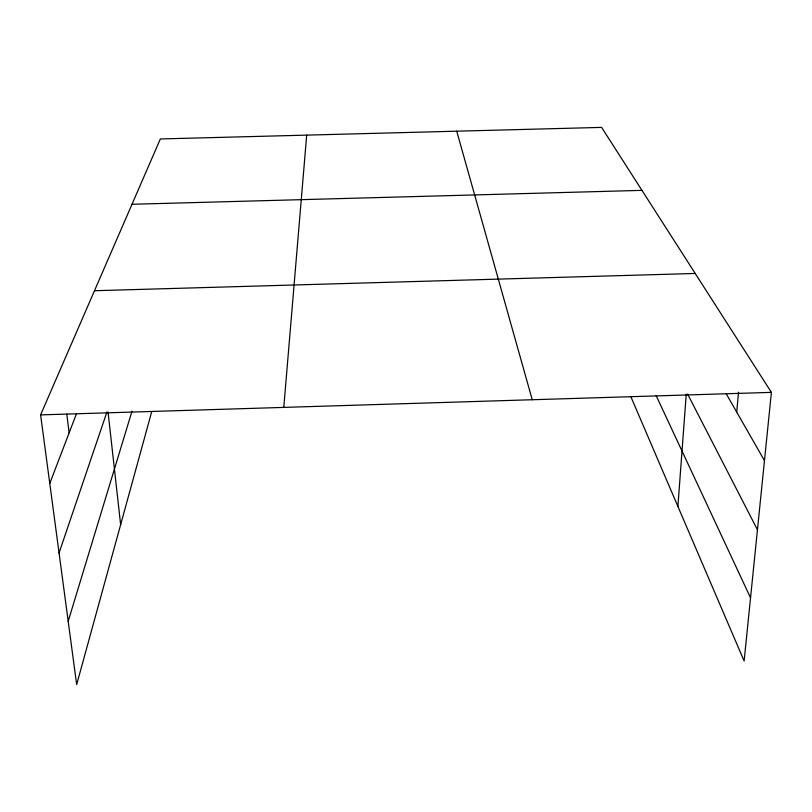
<?xml version="1.0" encoding="UTF-8"?>
<svg xmlns="http://www.w3.org/2000/svg" width="812" height="812" viewBox="0 0 812 812"><rect width="100%" height="100%" fill="white"/><g stroke="black" fill="none" stroke-linecap="round" stroke-linejoin="round"><path stroke-width="1.22" d="M677.898 506.444L686.231 394.267M283.774 407.391L306.692 135.127M736.717 412.1L738.524 392.196M151.773 411.481L76.663 684.607L40.6 414.891L160.35 138.953L601.611 127.393L771.4 392.369L744.127 660.988L630.873 396.713M68.198 621.251L131.991 411.227M59.063 552.931L106.961 411.938M49.765 483.455L76.277 414.232M40.6 414.891L771.4 392.369M94.486 290.726L695.204 273.461M132.001 204.279L641.957 190.363M726.101 393.556L764.468 460.607M687.571 393.993L757.444 529.769M656.167 395.647L750.532 597.835M456.72 131.189L532.236 399.737M66.787 414.13L69.132 432.877M108.047 412.019L120.643 524.674"/></g></svg>
